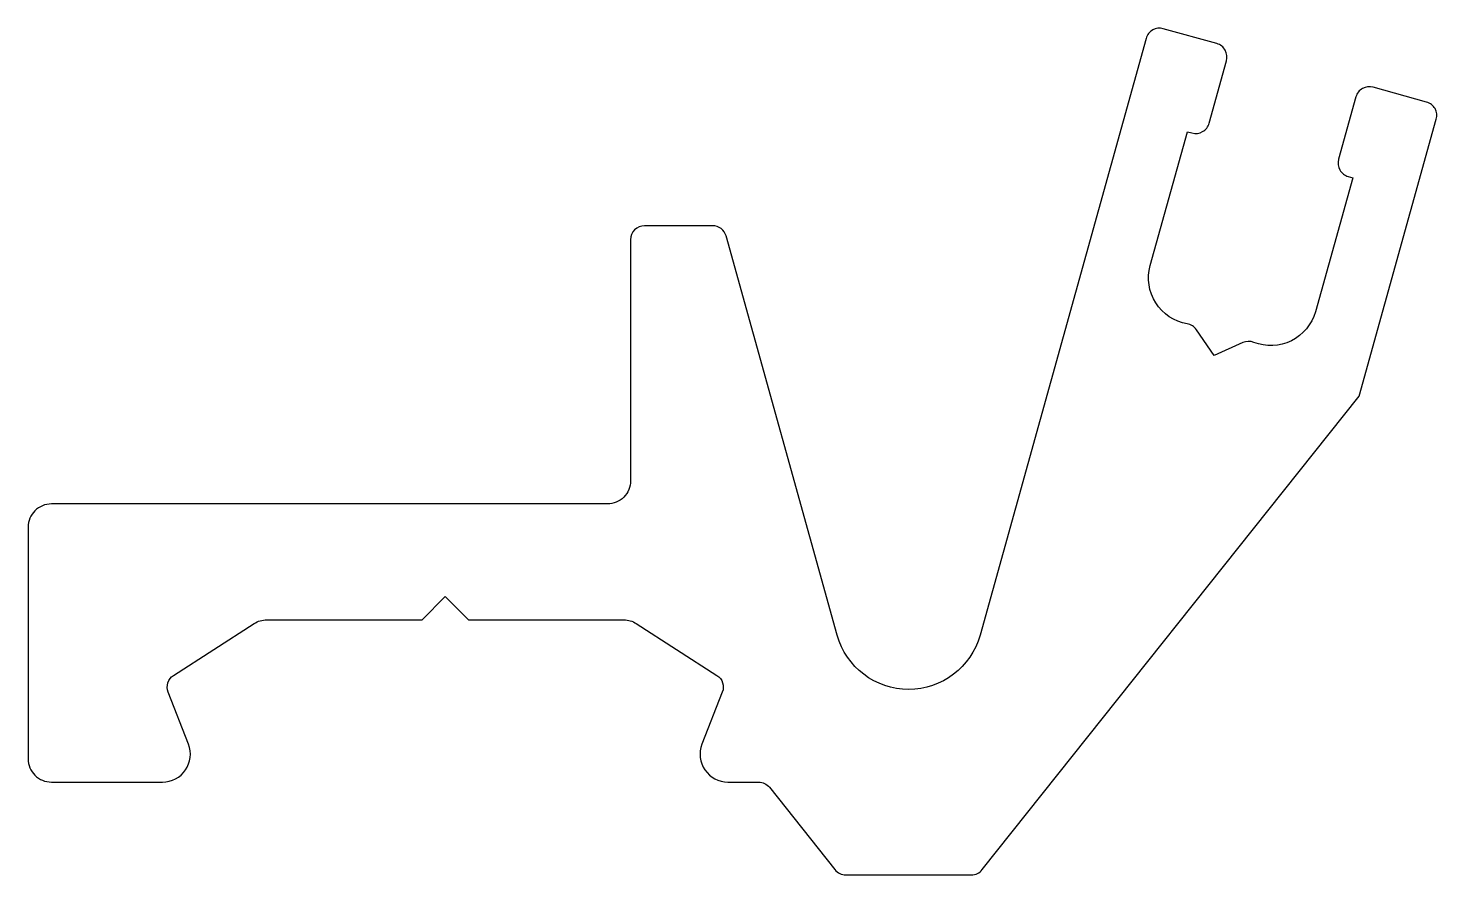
# Model space of a CAD drawing. Extents: x 159.8 to 190.2, y 219 to 237.3.
import ezdxf

# ---------------------------------------------------------------- set-up
doc = ezdxf.new("R2010")
doc.units = 0
doc.layers.get('0').update_dxf_attribs({"linetype": 'CONTINUOUS'})

msp = doc.modelspace()

# ---------------------------------------------------------------- linework, layer by layer
msp.add_lwpolyline([(173.145, 232.989, 0.414214), (172.845, 232.689), (172.845, 227.489, -0.414214), (172.345, 226.989), (160.345, 226.989, 0.414214), (159.845, 226.489), (159.845, 221.489, 0.414214), (160.345, 220.989), (162.745, 220.989, 0.52796), (163.304, 221.807), (162.866, 222.93, -0.356983), (162.983, 223.291), (164.722, 224.409, -0.143862), (164.992, 224.489), (168.345, 224.489), (168.845, 224.989), (169.345, 224.489), (172.698, 224.489, -0.143862), (172.969, 224.409), (174.707, 223.291, -0.356983), (174.825, 222.93), (174.386, 221.807, 0.52796), (174.945, 220.989), (175.608, 220.989, -0.228416), (175.842, 220.876), (177.255, 219.102, 0.228416), (177.49, 218.989), (180.2, 218.989, 0.228416), (180.435, 219.102), (188.57, 229.316), (190.233, 235.289, 0.414214), (190.024, 235.658), (188.868, 235.98, 0.414214), (188.499, 235.771), (188.123, 234.423, 0.414214), (188.332, 234.053), (188.428, 234.026), (187.623, 231.136, -0.445344), (186.292, 230.475, 0.203552), (186.058, 230.469), (185.439, 230.188), (185.054, 230.748, 0.203552), (184.857, 230.875, -0.445344), (184.059, 232.129), (184.864, 235.019), (184.96, 234.992, 0.414214), (185.33, 235.201), (185.705, 236.549, 0.414214), (185.497, 236.919), (184.341, 237.241, 0.414214), (183.971, 237.032), (180.386, 224.159, -0.759581), (177.304, 224.159), (174.906, 232.769, 0.336728), (174.617, 232.989)], format="xyb", close=True)

doc.saveas('drawing.dxf')
